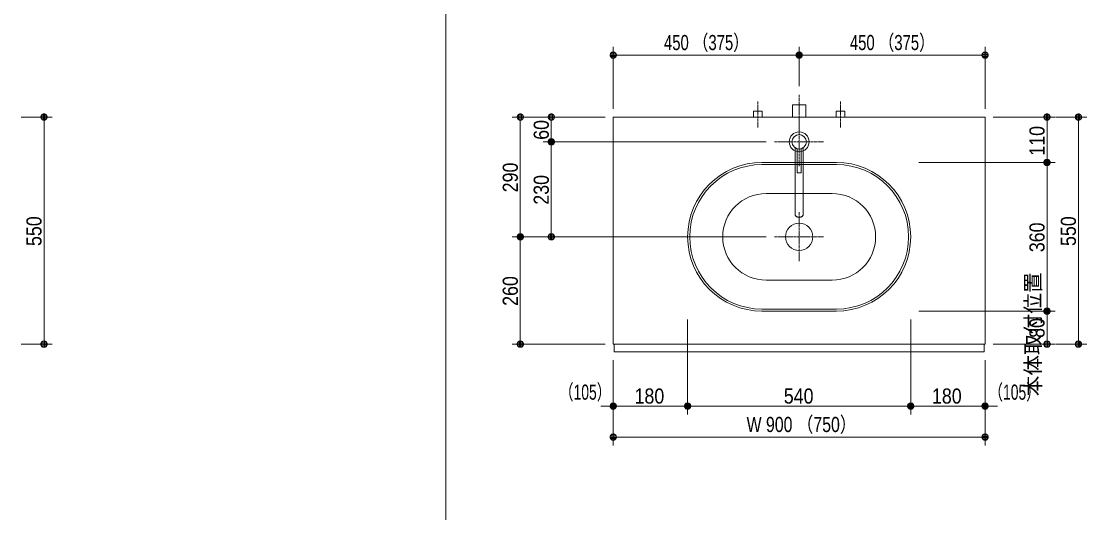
# Model space of a CAD drawing. Units: millimetres, scale not verified. Extents: x -6062 to 6062, y -3045 to 3045.
# Drawn here: x -3950 to -1372, y -778 to 412 of the extents above; entities that cross this region are included whole.
import ezdxf
from ezdxf.enums import TextEntityAlignment as Align

# ---------------------------------------------------------------- set-up
doc = ezdxf.new("R2010")
doc.units = ezdxf.units.MM
doc.header["$LTSCALE"] = 20
doc.linetypes.add('CHAIN1', pattern=[8, 5, -1, 1, -1])
for name, color, linetype, lineweight in [('0-0_1図面枠', 7, 'Continuous', 9), ('0-1_5ボウル・キャビネット', 7, 'Continuous', 9), ('0-2_2寸法-1', 7, 'Continuous', 9), ('0-3_0', 7, 'Continuous', 9), ('0-4_2寸法-2', 7, 'Continuous', 9), ('0-5_4給排水', 7, 'Continuous', 9)]:
    doc.layers.add(name, color=color, linetype=linetype, lineweight=lineweight)
doc.styles.add('ＭＳ Ｐゴシック', font='')
doc.styles.get('ＭＳ Ｐゴシック').set_extended_font_data('MS PGothic')

# ---------------------------------------------------------------- blocks, each defined once
blk = doc.blocks.new('_Dot')
at = {"layer": '0-3_0'}
for p, q in [((-10, 0), (-20, 0)), ((9.78, 2), (-9.78, 2)), ((7.99, 6), (-7.99, 6)), ((9.16, -3.98), (-9.16, -3.98)), ((6, -7.98), (-6, -7.98))]:
    blk.add_line(p, q, dxfattribs=at)
for points in [[(10, 0), (9.92, 1.25), (9.69, 2.49), (9.3, 3.68), (8.76, 4.82), (8.09, 5.88), (7.29, 6.85), (6.37, 7.71), (5.36, 8.44), (4.26, 9.05), (3.09, 9.51), (1.87, 9.82), (0.63, 9.98), (-0.63, 9.98), (-1.87, 9.82), (-3.09, 9.51), (-4.26, 9.05), (-5.36, 8.44), (-6.37, 7.71), (-7.29, 6.85), (-8.09, 5.88), (-8.76, 4.82), (-9.3, 3.68), (-9.69, 2.49), (-9.92, 1.25), (-10, 0), (0, 0)], [(-10, 0), (-9.92, -1.25), (-9.69, -2.49), (-9.3, -3.68), (-8.76, -4.82), (-8.09, -5.88), (-7.29, -6.85), (-6.37, -7.71), (-5.36, -8.44), (-4.26, -9.05), (-3.09, -9.51), (-1.87, -9.82), (-0.63, -9.98), (0.63, -9.98), (1.87, -9.82), (3.09, -9.51), (4.26, -9.05), (5.36, -8.44), (6.37, -7.71), (7.29, -6.85), (8.09, -5.88), (8.76, -4.82), (9.3, -3.68), (9.69, -2.49), (9.92, -1.25), (10, 0), (0, 0)]]:
    blk.add_lwpolyline(points, close=True, dxfattribs=at)
blk = doc.blocks.new('グループ-18')
at = {"layer": '0-0_1図面枠'}
blk.add_line((-22700, 36000), (-22700, -48600), dxfattribs=at)
blk = doc.blocks.new('グループ-51')
at = {"layer": '0-1_5ボウル・キャビネット'}
for p, q in [((-7400, 1400), (-3800, 1400)), ((-7400, 1300), (-3800, 1300)), ((-7200, -100), (-4000, -100)), ((-4000, -4300), (-7200, -4300)), ((-3800, -5700), (-7400, -5700)), ((-3800, -5800), (-7400, -5800))]:
    blk.add_line(p, q, dxfattribs=at)
at = {"layer": '0-1_5ボウル・キャビネット', "linetype": 'CHAIN1'}
for p, q in [((-5600, -1000), (-5600, -3400)), ((-6800, -2200), (-4400, -2200))]:
    blk.add_line(p, q, dxfattribs=at)
at = {"layer": '0-1_5ボウル・キャビネット'}
blk.add_circle((-5600, -2200), 660, dxfattribs=at)
for centre, radius, start, end in [((-7400, -2200), 3600, 90, 180), ((-7400, -2200), 3500, 90, 180), ((-3800, -2200), 3600, 0, 90), ((-3800, -2200), 3500, 0, 90), ((-7200, -2200), 2100, 90, 180), ((-4000, -2200), 2100, 0, 90), ((-7400, -2200), 3600, 180, 270), ((-7400, -2200), 3500, 180, 270), ((-7200, -2200), 2100, 180, 270), ((-4000, -2200), 2100, 270, 0), ((-3800, -2200), 3600, 270, 0), ((-3800, -2200), 3500, 270, 0)]:
    blk.add_arc(centre, radius, start, end, dxfattribs=at)
blk = doc.blocks.new('グループ-54')
at = {"layer": '0-5_4給排水', "linetype": 'CHAIN1'}
for p, q in [((-5600, 3600), (-5600, 1200)), ((-5600, 3600), (-5600, 1200)), ((-6800, 2400), (-4400, 2400)), ((-6800, 2400), (-4400, 2400))]:
    blk.add_line(p, q, dxfattribs=at)
at = {"layer": '0-5_4給排水'}
for points in [[(-5800, 2112.8), (-5800, -1100), (-5799.2, -1113.8), (-5796.7, -1127.9), (-5792.3, -1142.2), (-5786, -1156.4), (-5777.7, -1170.4), (-5767.4, -1183.8), (-5755.3, -1196.6), (-5741.4, -1208.3), (-5726.1, -1218.9), (-5709.4, -1228.2), (-5691.9, -1236.1), (-5673.6, -1242.5), (-5655, -1247.3), (-5636.4, -1250.7), (-5618, -1252.6), (-5600, -1253.2), (-5582, -1252.6), (-5563.6, -1250.7), (-5545, -1247.3), (-5526.4, -1242.5), (-5508.1, -1236.1), (-5490.6, -1228.2), (-5473.9, -1218.9), (-5458.6, -1208.3), (-5444.7, -1196.6), (-5432.6, -1183.8), (-5422.3, -1170.4), (-5414, -1156.4), (-5407.7, -1142.2), (-5403.3, -1127.9), (-5400.8, -1113.8), (-5400, -1100), (-5400, 2112.8)], [(-5800, 2112.8), (-5800, -1100), (-5799.2, -1113.8), (-5796.7, -1127.9), (-5792.3, -1142.2), (-5786, -1156.4), (-5777.7, -1170.4), (-5767.4, -1183.8), (-5755.3, -1196.6), (-5741.4, -1208.3), (-5726.1, -1218.9), (-5709.4, -1228.2), (-5691.9, -1236.1), (-5673.6, -1242.5), (-5655, -1247.3), (-5636.4, -1250.7), (-5618, -1252.6), (-5600, -1253.2), (-5582, -1252.6), (-5563.6, -1250.7), (-5545, -1247.3), (-5526.4, -1242.5), (-5508.1, -1236.1), (-5490.6, -1228.2), (-5473.9, -1218.9), (-5458.6, -1208.3), (-5444.7, -1196.6), (-5432.6, -1183.8), (-5422.3, -1170.4), (-5414, -1156.4), (-5407.7, -1142.2), (-5403.3, -1127.9), (-5400.8, -1113.8), (-5400, -1100), (-5400, 2112.8)], [(-5700, 2064.6), (-5700, 900), (-5500, 900), (-5500, 2064.6)], [(-5700, 2064.6), (-5700, 900), (-5500, 900), (-5500, 2064.6)]]:
    blk.add_lwpolyline(points, dxfattribs=at)
for radius in [480, 480, 350, 350]:
    blk.add_circle((-5600, 2400), radius, dxfattribs=at)
blk = doc.blocks.new('グループ-63')
at = {"layer": '0-5_4給排水', "linetype": 'CHAIN1'}
blk.add_line((-5600, 3100), (-5600, 4700), dxfattribs=at)
at = {"layer": '0-5_4給排水'}
blk.add_lwpolyline([(-5920, 3600), (-5920, 4200), (-5280, 4200), (-5280, 3600)], dxfattribs=at)
blk = doc.blocks.new('止水栓_平面_W100')
at = {"layer": '0-5_4給排水', "linetype": 'CHAIN1'}
for p, q in [((-2000, -500), (-2000, 780)), ((2000, -500), (2000, 780))]:
    blk.add_line(p, q, dxfattribs=at)
at = {"layer": '0-5_4給排水'}
for points in [[(-2210, 0), (-2210, 280), (-1790, 280), (-1790, 0)], [(1790, 0), (1790, 280), (2210, 280), (2210, 0)]]:
    blk.add_lwpolyline(points, dxfattribs=at)

msp = doc.modelspace()

# ---------------------------------------------------------------- linework, layer by layer
at = {"layer": '0-1_5ボウル・キャビネット'}
for points in [[(-2517.5, 180), (-1617.5, 180), (-1617.5, -370), (-2517.5, -370)], [(-2515.5, -370), (-1619.5, -370), (-1619.5, -388.5), (-2515.5, -388.5)]]:
    msp.add_lwpolyline(points, close=True, dxfattribs=at)
at = {"layer": '0-2_2寸法-1'}
for p, q in [((-2517.5, 200), (-2517.5, 350)), ((-2067.5, 255), (-2067.5, 350)), ((-2067.5, 255), (-2067.5, 350)), ((-1617.5, 200), (-1617.5, 350)), ((-2082.51, 330), (-2502.49, 330)), ((-2052.49, 330), (-1632.51, 330)), ((-3950.5, 180), (-3875.5, 180)), ((-3895.5, -354.99), (-3895.5, 164.99)), ((-2687.5, 180), (-2762.5, 180)), ((-2742.5, -94.99), (-2742.5, 164.99)), ((-2537.5, 180), (-2687.5, 180)), ((-2667.5, 135.01), (-2667.5, 164.99)), ((-1597.5, 180), (-1447.5, 180)), ((-1467.5, 85.01), (-1467.5, 164.99)), ((-1446.5, 180), (-1371.5, 180)), ((-1391.5, -354.99), (-1391.5, 164.99)), ((-2147.5, 120), (-2687.5, 120)), ((-2147.5, 120), (-2687.5, 120)), ((-2667.5, 104.99), (-2667.5, -94.99)), ((-1777.5, 70), (-1447.5, 70)), ((-1597.5, 70), (-1447.5, 70)), ((-1467.5, 54.99), (-1467.5, -274.99)), ((-2687.5, -110), (-2762.5, -110)), ((-2687.5, -110), (-2762.5, -110)), ((-2742.5, -125.01), (-2742.5, -354.99)), ((-2147.5, -110), (-2687.5, -110)), ((-1777.5, -290), (-1447.5, -290)), ((-1597.5, -290), (-1447.5, -290)), ((-1467.5, -305.01), (-1467.5, -354.99)), ((-2337.5, -310), (-2337.5, -540)), ((-1797.5, -310), (-1797.5, -540)), ((-3950.5, -370), (-3875.5, -370)), ((-2537.5, -370), (-2762.5, -370)), ((-1597.5, -370), (-1447.5, -370)), ((-1446.5, -370), (-1371.5, -370)), ((-2517.5, -408.5), (-2517.5, -540)), ((-2337.5, -408.5), (-2337.5, -540)), ((-1797.5, -408.5), (-1797.5, -540)), ((-1617.5, -408.5), (-1617.5, -540)), ((-2517.5, -540), (-2517.5, -615)), ((-2352.51, -520), (-2502.49, -520)), ((-1812.51, -520), (-2322.49, -520)), ((-1782.49, -520), (-1632.51, -520)), ((-1617.5, -540), (-1617.5, -615)), ((-1632.51, -595), (-2502.49, -595))]:
    msp.add_line(p, q, dxfattribs=at)
at = {"layer": '0-4_2寸法-2'}
for p, q in [((-2517.5, -408.5), (-2517.5, -540)), ((-2337.5, -408.5), (-2337.5, -540)), ((-1797.5, -408.5), (-1797.5, -540)), ((-1617.5, -408.5), (-1617.5, -540)), ((-2532.51, -520), (-2547.51, -520)), ((-2337.5, -520), (-2517.5, -520)), ((-2322.49, -520), (-2307.49, -520)), ((-1812.51, -520), (-1827.51, -520)), ((-1797.5, -520), (-1617.5, -520)), ((-1602.49, -520), (-1587.49, -520))]:
    msp.add_line(p, q, dxfattribs=at)

# ---------------------------------------------------------------- block references
at = {"layer": '0-0_1図面枠', "xscale": 0.05, "yscale": 0.05}
msp.add_blockref('グループ-18', (-1787.5, 0), dxfattribs=at)
at = {"layer": '0-1_5ボウル・キャビネット', "xscale": 0.05, "yscale": 0.05}
msp.add_blockref('グループ-51', (-1787.5, 0), dxfattribs=at)
at = {"layer": '0-2_2寸法-1', "xscale": 0.7503418, "yscale": 0.7503418}
for p, rotation in [((-2517.5, 330), 180), ((-2067.5, 330), 180), ((-3895.5, 180), 90), ((-2742.5, 180), 90), ((-2667.5, 180), 90), ((-1467.5, 180), 90), ((-1391.5, 180), 90), ((-2667.5, 120), 270), ((-2667.5, 120), 90), ((-1467.5, 70), 270), ((-1467.5, 70), 90), ((-2742.5, -110), 270), ((-2742.5, -110), 90), ((-2667.5, -110), 270), ((-1467.5, -290), 270), ((-1467.5, -290), 90), ((-3895.5, -370), 270), ((-2742.5, -370), 270), ((-1467.5, -370), 270), ((-1391.5, -370), 270), ((-2517.5, -520), 180), ((-2337.5, -520), 180), ((-1797.5, -520), 180), ((-2517.5, -595), 180)]:
    msp.add_blockref('_Dot', p, dxfattribs=dict(at, rotation=rotation))
for p in [(-2067.5, 330), (-1617.5, 330), (-2337.5, -520), (-1797.5, -520), (-1617.5, -520), (-1617.5, -595)]:
    msp.add_blockref('_Dot', p, dxfattribs=at)
at = {"layer": '0-4_2寸法-2', "xscale": 0.7503418, "yscale": 0.7503418}
for p in [(-2517.5, -520), (-1797.5, -520)]:
    msp.add_blockref('_Dot', p, dxfattribs=at)
at = {"layer": '0-4_2寸法-2', "xscale": 0.7503418, "yscale": 0.7503418, "rotation": 180}
for p in [(-2337.5, -520), (-1617.5, -520)]:
    msp.add_blockref('_Dot', p, dxfattribs=at)
at = {"layer": '0-5_4給排水', "xscale": 0.05, "yscale": 0.05}
for name, p in [('グループ-63', (-1787.5, 0)), ('止水栓_平面_W100', (-2067.5, 180)), ('グループ-54', (-1787.5, 0))]:
    msp.add_blockref(name, p, dxfattribs=at)

# ---------------------------------------------------------------- texts
at = {"layer": '0-2_2寸法-1', "style": 'ＭＳ Ｐゴシック'}
for s, height, width, p in [('450 （375）', 36.66, 0.75, (-2394.71, 331.19)), ('450 （375）', 36.66, 0.75, (-1944.71, 331.19)), ('180', 36.66, 0.9, (-2466.11, -524.96)), ('540', 36.66, 0.9, (-2104.78, -524.96)), ('180', 36.66, 0.9, (-1746.11, -524.96)), ('W 900 （750）', 36.69, 0.8, (-2194.77, -593.81))]:
    msp.add_text(s, height=height, dxfattribs=dict(at, width=width)).set_placement(p, align=Align.BOTTOM_LEFT)
at = {"layer": '0-2_2寸法-1', "style": 'ＭＳ Ｐゴシック', "width": 0.9}
for s, p in [('60', (-2662.54, 124.92)), ('110', (-1462.54, 86.39)), ('290', (-2737.54, -2.28)), ('230', (-2662.54, -32.28)), ('550', (-3890.54, -132.28)), ('360', (-1462.54, -147.28)), ('550', (-1386.54, -132.28)), ('260', (-2737.54, -277.28)), ('80', (-1462.54, -354.88))]:
    msp.add_text(s, height=36.66, rotation=90, dxfattribs=at).set_placement(p, align=Align.BOTTOM_LEFT)
at = {"layer": '0-4_2寸法-2', "style": 'ＭＳ Ｐゴシック'}
msp.add_text('本体取付位置', height=36.66, rotation=90, dxfattribs=at).set_placement((-1472.19, -496.14), align=Align.BOTTOM_LEFT)
at = {"layer": '0-4_2寸法-2', "style": 'ＭＳ Ｐゴシック', "width": 0.7}
for p in [(-2648.57, -515.51), (-1609, -515.51)]:
    msp.add_text('（105）', height=36.66, dxfattribs=at).set_placement(p, align=Align.BOTTOM_LEFT)

doc.saveas('drawing.dxf')
